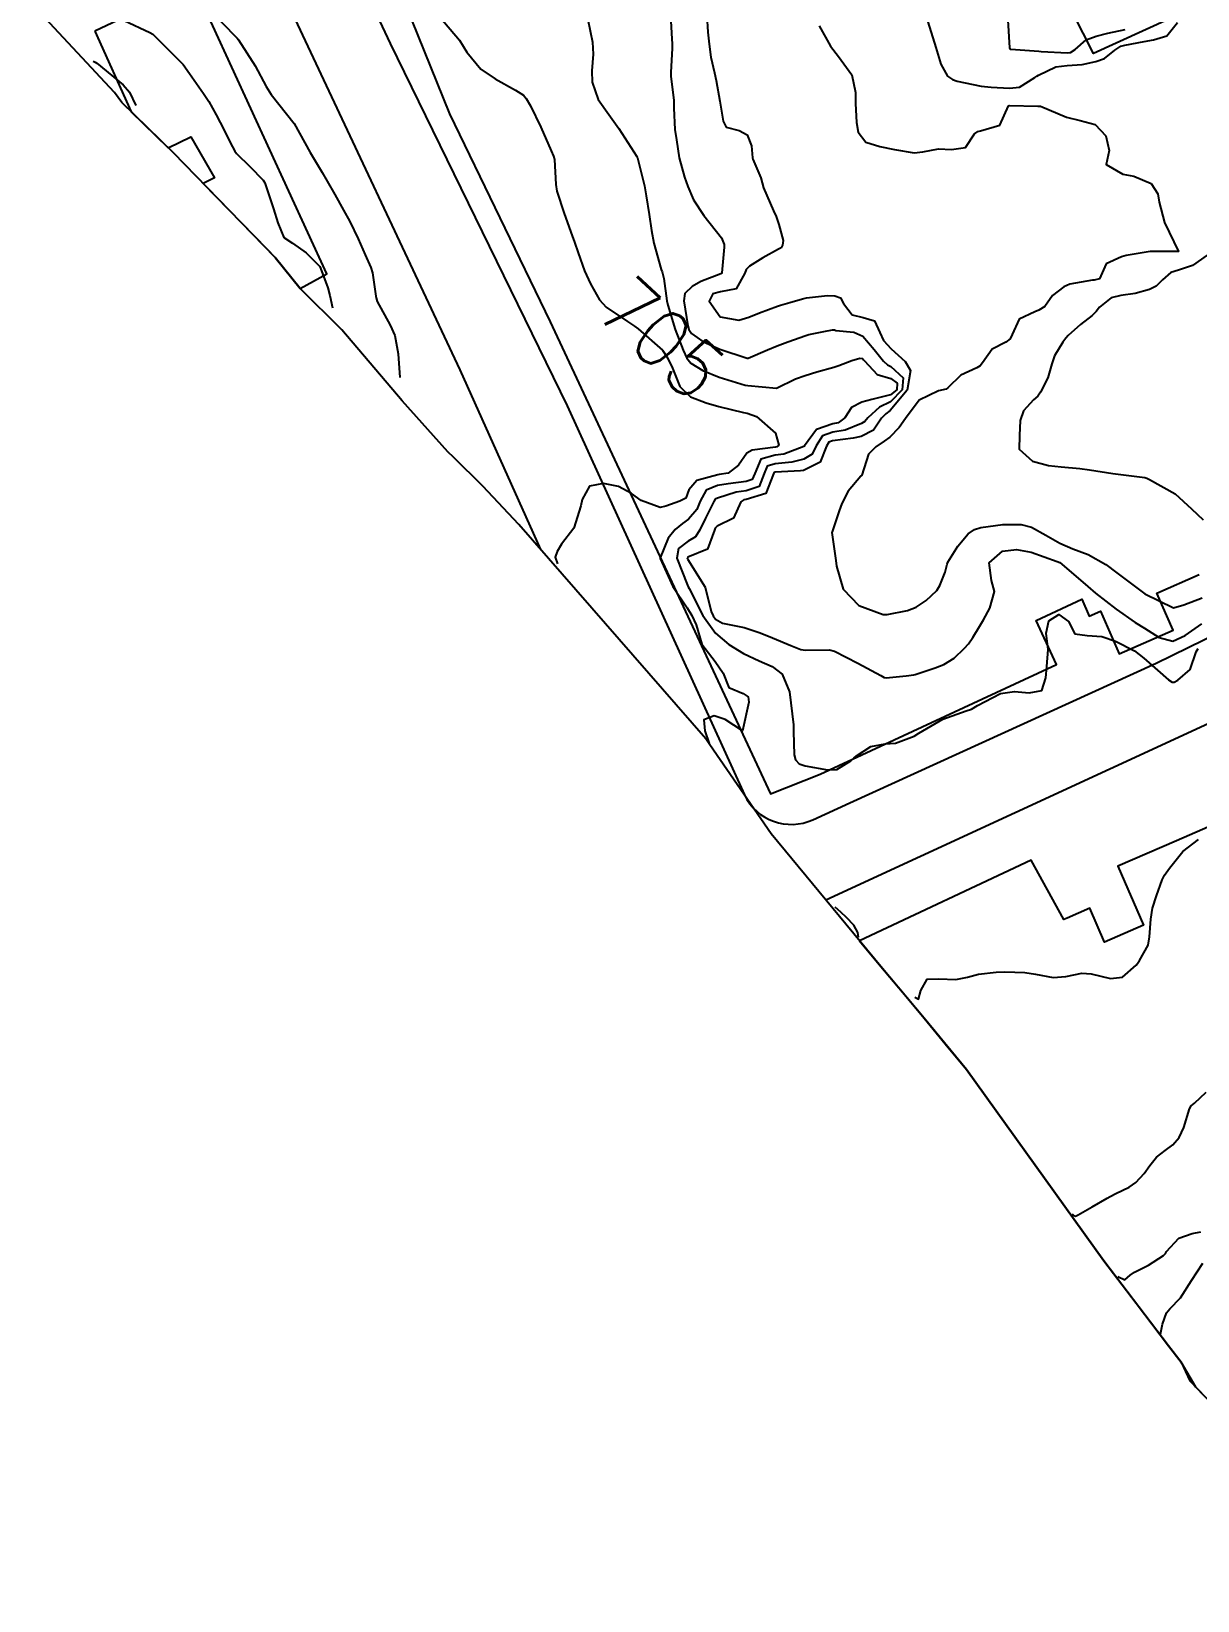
# Model space of a CAD drawing. Header units: metres. Extents: x 286371 to 293043, y 7462578 to 7466404.
# Drawn here: x 289685.8 to 289767.4, y 7464299.8 to 7464409.6 of the extents above; entities that cross this region are included whole.
import ezdxf
from ezdxf.enums import TextEntityAlignment as Align

# ---------------------------------------------------------------- set-up
doc = ezdxf.new("R2010")
doc.units = ezdxf.units.M
doc.header["$MEASUREMENT"] = 0
for name, color, linetype in [('Area', 45, 'Continuous'), ('Cotas', 45, 'Continuous'), ('Curvas de Nivel 1m', 11, 'Continuous'), ('Curvas de Nivel 5m', 15, 'Continuous'), ('Edificações', 30, 'Continuous'), ('Vias primárias', 230, 'Continuous')]:
    doc.layers.add(name, color=color, linetype=linetype)
doc.styles.add('Style-STANDARD', font='STANDARD.shx')

msp = doc.modelspace()

# ---------------------------------------------------------------- linework, layer by layer
at = {"layer": 'Area'}
msp.add_polyline3d([(289781.87, 7464295.99, 711.77), (289769.04, 7464312.95, 708.29), (289767.3, 7464314.77, 707.12), (289766.26, 7464316.51, 710.41), (289765.38, 7464317.66, 710.52), (289760.85, 7464323.61, 708.95), (289751.25, 7464336.98, 708.25), (289748.29, 7464340.59, 707.85), (289745.25, 7464344.19, 707.46), (289737.6, 7464353.49, 703.78), (289733.29, 7464359.71, 704.16), (289733.02, 7464360.14, 704.25), (289719.94, 7464375.13, 705.19), (289717.41, 7464377.8, 705.39), (289715.36, 7464379.84, 705.45), (289714.97, 7464380.21, 705.6), (289711.77, 7464383.77, 705.65), (289707.56, 7464388.74, 705.87), (289704.64, 7464391.64, 706.53), (289702.9, 7464393.82, 707.62), (289695.79, 7464401.13, 711.81), (289692.16, 7464404.65, 712.69), (289691.65, 7464405.35, 712.66), (289686.16, 7464411.25, 706.79)], dxfattribs=at)
at = {"layer": 'Curvas de Nivel 1m', "flags": 128}
for points, elevation in [([(289698.35, 7464411.1), (289700.15, 7464409.25), (289700.23, 7464409.16), (289700.32, 7464409.04), (289701.5, 7464407.23), (289702.27, 7464405.77), (289702.61, 7464405.21), (289704.23, 7464403.18), (289705.34, 7464401.17), (289706.18, 7464399.75), (289706.54, 7464399.15), (289707.06, 7464398.23), (289707.68, 7464397.13), (289708.12, 7464396.32), (289708.71, 7464395.12), (289709.19, 7464394), (289709.59, 7464393.1), (289709.7, 7464392.73), (289709.93, 7464391.1), (289709.95, 7464391), (289710.04, 7464390.74), (289710.94, 7464389.08), (289711.27, 7464388.35), (289711.49, 7464387.07), (289711.62, 7464385.41)], 706), ([(289730.55, 7464410.79), (289730.63, 7464409.1), (289730.66, 7464408.79), (289730.67, 7464408.43), (289730.56, 7464406.79), (289730.58, 7464406.49), (289730.78, 7464404.79), (289730.79, 7464404.25), (289730.86, 7464402.78), (289730.96, 7464402.04), (289731.16, 7464400.78), (289731.52, 7464399.43), (289731.75, 7464398.77), (289732.15, 7464397.84), (289732.87, 7464396.75), (289734.11, 7464395.19), (289734.31, 7464394.73), (289734.3, 7464394.53), (289734.14, 7464392.73), (289734.12, 7464392.69), (289734.07, 7464392.67), (289732.68, 7464392.13), (289732.06, 7464391.78), (289731.54, 7464391.29), (289731.47, 7464390.77), (289731.77, 7464389.02), (289731.84, 7464388.77), (289732.01, 7464388.5), (289732.81, 7464387.94), (289733.99, 7464387.39), (289735.92, 7464386.77), (289735.99, 7464386.77), (289737.34, 7464387.34), (289738, 7464387.62), (289738.75, 7464387.92), (289740.01, 7464388.36), (289740.23, 7464388.42), (289741.27, 7464388.63), (289741.89, 7464388.75), (289742.02, 7464388.74), (289742.12, 7464388.71), (289743.38, 7464388.59), (289744.01, 7464388.31), (289744.79, 7464387.37), (289745.45, 7464386.55), (289745.73, 7464386.31), (289745.97, 7464386.19), (289746.82, 7464385.4), (289746.74, 7464384.54), (289745.93, 7464383.72), (289745.16, 7464383.33), (289744.34, 7464382.58), (289744.15, 7464382.34), (289743.91, 7464382.19), (289742.77, 7464381.74), (289741.9, 7464381.58), (289741.18, 7464381.34), (289740.74, 7464380.63), (289740.46, 7464380.05), (289739.87, 7464379.7), (289739.03, 7464379.5), (289737.86, 7464379.38), (289737.32, 7464379.22), (289737.1, 7464378.69), (289736.74, 7464377.79), (289735.84, 7464377.49), (289735.15, 7464377.4), (289733.83, 7464376.98), (289733.67, 7464376.89), (289733.57, 7464376.74), (289733, 7464375.56), (289732.59, 7464374.75), (289732.29, 7464374.26), (289731.78, 7464373.95), (289731.1, 7464373.45), (289730.98, 7464372.78), (289731.74, 7464370.88), (289731.79, 7464370.76), (289731.85, 7464370.65), (289732.81, 7464368.75), (289733.69, 7464367.52), (289734.62, 7464366.72), (289735.66, 7464366.09), (289736.76, 7464365.59), (289737.65, 7464365.2), (289738.35, 7464364.66), (289738.87, 7464363.41), (289738.97, 7464362.65), (289739.14, 7464361.1), (289739.16, 7464360.65), (289739.2, 7464359.01), (289739.3, 7464358.65), (289739.55, 7464358.37), (289739.96, 7464358.23), (289741.54, 7464357.95), (289742.17, 7464357.98), (289743.17, 7464358.59), (289743.37, 7464358.78), (289743.56, 7464358.95), (289744.55, 7464359.59), (289745.57, 7464359.77), (289746.29, 7464359.82), (289747.58, 7464360.32), (289747.91, 7464360.52), (289749.6, 7464361.5), (289751.22, 7464362.08), (289751.61, 7464362.21), (289752.02, 7464362.46), (289753.63, 7464363.3), (289754.6, 7464363.45), (289755.63, 7464363.34), (289756.53, 7464363.5), (289756.79, 7464364.39), (289756.86, 7464365.19), (289756.96, 7464366.39), (289756.83, 7464367.52), (289757, 7464368.38), (289757.71, 7464368.83), (289758.39, 7464368.35), (289758.82, 7464367.48), (289759.69, 7464367.36), (289760.72, 7464367.28), (289761.68, 7464366.97), (289763.01, 7464366.28), (289763.66, 7464365.77), (289765.39, 7464364.25), (289765.63, 7464364.1), (289765.77, 7464364.1), (289766.04, 7464364.24), (289766.89, 7464364.98), (289767.31, 7464366.22), (289767.45, 7464366.44)], 703), ([(289692.34, 7464410.39), (289694.13, 7464409.55), (289694.33, 7464409.43), (289694.38, 7464409.4), (289694.43, 7464409.34), (289696.3, 7464407.47), (289696.38, 7464407.39), (289696.45, 7464407.31), (289696.9, 7464406.69), (289697.89, 7464405.29), (289698.26, 7464404.72), (289698.76, 7464403.79), (289699.04, 7464403.27), (289699.91, 7464401.56), (289700.08, 7464401.26), (289700.2, 7464401.1), (289701.13, 7464400.18), (289702.06, 7464399.23), (289702.17, 7464399.04), (289702.79, 7464397.21), (289703.09, 7464396.24), (289703.51, 7464395.2), (289704.1, 7464394.82), (289705.06, 7464394.14), (289706.02, 7464393.17), (289706.07, 7464393.07), (289706.59, 7464391.7), (289706.73, 7464391.15), (289706.9, 7464390.28)], 707), ([(289724.77, 7464410.46), (289725.08, 7464408.87), (289725.14, 7464408.04), (289725.05, 7464406.87), (289725.07, 7464406.07), (289725.48, 7464404.87), (289726.24, 7464403.82), (289726.93, 7464402.84), (289728.19, 7464400.88), (289728.22, 7464400.82), (289728.24, 7464400.78), (289728.72, 7464398.82), (289728.85, 7464398.12), (289729.05, 7464396.81), (289729.22, 7464395.71), (289729.38, 7464394.81), (289729.9, 7464392.98), (289729.96, 7464392.8), (289730.07, 7464392.35), (289730.3, 7464390.79), (289730.36, 7464390.47), (289730.87, 7464388.78), (289731.44, 7464387.32), (289731.7, 7464386.77), (289731.98, 7464386.42), (289732.82, 7464385.9), (289733.96, 7464385.43), (289735.78, 7464384.88), (289735.96, 7464384.85), (289737.95, 7464384.67), (289739.3, 7464385.31), (289739.96, 7464385.56), (289740.79, 7464385.81), (289741.97, 7464386.13), (289742.33, 7464386.25), (289743.24, 7464386.6), (289743.8, 7464386.77), (289743.98, 7464386.74), (289744.05, 7464386.66), (289744.11, 7464386.58), (289745.01, 7464385.62), (289745.96, 7464385.34), (289746.41, 7464385.01), (289746.37, 7464384.55), (289745.94, 7464384.19), (289744.63, 7464383.88), (289743.93, 7464383.68), (289743.2, 7464383.32), (289742.75, 7464382.6), (289742.27, 7464382.25), (289741.91, 7464382.18), (289740.75, 7464381.78), (289739.93, 7464380.64), (289739.92, 7464380.61), (289739.88, 7464380.59), (289738.48, 7464380.06), (289737.87, 7464379.98), (289736.87, 7464379.69), (289736.44, 7464378.7), (289736.27, 7464378.28), (289735.85, 7464378.13), (289734.59, 7464377.98), (289733.84, 7464377.85), (289733.05, 7464377.53), (289732.63, 7464376.75), (289732.39, 7464376.18), (289731.81, 7464375.51), (289731.38, 7464375.19), (289730.88, 7464374.78), (289730.39, 7464374.18), (289729.82, 7464372.79), (289729.82, 7464372.74), (289730.71, 7464370.78), (289731.71, 7464369.29), (289732.05, 7464368.76), (289732.34, 7464368.11), (289732.75, 7464366.75), (289733.66, 7464365.53), (289734.22, 7464364.73), (289734.62, 7464363.71), (289735.62, 7464363.29), (289735.98, 7464363.06), (289736.03, 7464362.7), (289735.58, 7464360.7), (289734.36, 7464361.48), (289733.6, 7464361.73), (289732.88, 7464361.46), (289732.96, 7464360.68), (289733.26, 7464359.81)], 704), ([(289733.08, 7464410.74), (289733.15, 7464409.57), (289733.25, 7464408.75), (289733.38, 7464407.82), (289733.62, 7464406.74), (289733.73, 7464406.19), (289733.99, 7464404.74), (289734.23, 7464403.36), (289734.43, 7464402.93), (289735.34, 7464402.71), (289735.92, 7464402.4), (289736.21, 7464401.62), (289736.28, 7464400.78), (289736.31, 7464400.7), (289736.87, 7464399.38), (289737.05, 7464398.69), (289737.74, 7464397.08), (289737.93, 7464396.68), (289738.13, 7464396.13), (289738.43, 7464394.99), (289738.39, 7464394.67), (289738.28, 7464394.49), (289738.1, 7464394.39), (289737, 7464393.78), (289736.08, 7464393.2), (289735.83, 7464392.96), (289735.74, 7464392.71), (289735.15, 7464391.62), (289734.05, 7464391.42), (289733.51, 7464391.28), (289733.25, 7464390.75), (289734.03, 7464389.67), (289735.32, 7464389.42), (289736.03, 7464389.64), (289736.77, 7464389.95), (289738.04, 7464390.41), (289738.24, 7464390.47), (289738.89, 7464390.66), (289739.78, 7464390.92), (289740.05, 7464390.99), (289741.52, 7464391.16), (289742.05, 7464391.13), (289742.44, 7464391), (289742.65, 7464390.6), (289743.26, 7464389.81), (289744.03, 7464389.61), (289744.82, 7464389.37), (289745.19, 7464388.56), (289745.45, 7464388.01), (289745.99, 7464387.41), (289746.96, 7464386.53), (289747.34, 7464385.9), (289747.11, 7464384.53), (289745.92, 7464383.1), (289745.6, 7464382.88), (289745.3, 7464382.56), (289744.74, 7464381.73), (289743.89, 7464381.29), (289743.32, 7464381.16), (289741.89, 7464380.98), (289741.62, 7464380.89), (289741.47, 7464380.62), (289741.01, 7464379.48), (289739.86, 7464378.91), (289739.63, 7464378.88), (289737.86, 7464378.78), (289737.78, 7464378.75), (289737.75, 7464378.68), (289737.22, 7464377.3), (289735.83, 7464376.87), (289735.68, 7464376.85), (289735.47, 7464376.71), (289734.95, 7464375.58), (289733.8, 7464375.02), (289733.66, 7464374.87), (289733.62, 7464374.74), (289733.13, 7464373.39), (289731.76, 7464372.83), (289731.73, 7464372.8), (289731.72, 7464372.77), (289731.76, 7464372.67), (289732.98, 7464370.75), (289733.39, 7464369.05), (289733.52, 7464368.74), (289733.7, 7464368.5), (289734.19, 7464368.23), (289735.69, 7464367.92), (289736.83, 7464367.55), (289737.68, 7464367.2), (289738.96, 7464366.66), (289739.67, 7464366.38), (289739.98, 7464366.33), (289741.67, 7464366.36), (289742.01, 7464366.27), (289743.66, 7464365.43), (289745.25, 7464364.56), (289745.5, 7464364.42), (289745.64, 7464364.4), (289747.04, 7464364.53), (289747.57, 7464364.6), (289747.65, 7464364.62), (289749.06, 7464365.1), (289749.66, 7464365.32), (289750.38, 7464365.77), (289751.12, 7464366.47), (289751.38, 7464366.77), (289751.69, 7464367.21), (289752.16, 7464367.99), (289752.44, 7464368.45), (289752.89, 7464369.27), (289753.22, 7464370.44), (289753, 7464371.2), (289752.84, 7464372.45), (289753.78, 7464373.27), (289754.75, 7464373.38), (289755.78, 7464373.18), (289757.59, 7464372.54), (289757.77, 7464372.47), (289757.93, 7464372.36), (289759.74, 7464370.78), (289760.27, 7464370.33), (289761.72, 7464369.21), (289763.05, 7464368.28), (289763.7, 7464367.87), (289764.72, 7464367.23), (289765.68, 7464366.96), (289766.55, 7464367.36), (289767.7, 7464368.17)], 702), ([(289740.94, 7464410.02), (289741.74, 7464408.61), (289742.3, 7464407.88), (289743.24, 7464406.59), (289743.49, 7464405.36), (289743.49, 7464404.59), (289743.55, 7464403.27), (289743.67, 7464402.58), (289744.21, 7464401.88), (289745.18, 7464401.59), (289746.21, 7464401.36), (289747.59, 7464401.13), (289748.2, 7464401.21), (289749.29, 7464401.42), (289750.21, 7464401.37), (289751.18, 7464401.5), (289751.8, 7464402.46), (289752.04, 7464402.64), (289752.23, 7464402.68), (289753.59, 7464403.08), (289754.18, 7464404.43), (289754.23, 7464404.45), (289754.25, 7464404.45), (289756.24, 7464404.41), (289756.25, 7464404.41), (289756.42, 7464404.39), (289758.24, 7464403.63), (289759.2, 7464403.39), (289760.24, 7464403.12), (289760.99, 7464402.32), (289761.24, 7464401.29), (289761.03, 7464400.32), (289762.18, 7464399.65), (289762.96, 7464399.51), (289764.16, 7464399), (289764.64, 7464398.27), (289764.73, 7464397.68), (289765.1, 7464396.26), (289766.09, 7464394.24), (289764.14, 7464394.23), (289764.09, 7464394.23), (289762.43, 7464393.96), (289762.09, 7464393.86), (289761.03, 7464393.37), (289760.55, 7464392.33), (289760.17, 7464392.23), (289760.06, 7464392.22), (289758.47, 7464391.95), (289758.06, 7464391.77), (289757.27, 7464391.15), (289756.74, 7464390.38), (289756.3, 7464390.12), (289756.03, 7464390.02), (289754.94, 7464389.49), (289754.44, 7464388.42), (289754.3, 7464388.12), (289754, 7464387.88), (289753.04, 7464387.39), (289752.38, 7464386.45), (289752.2, 7464386.23), (289751.97, 7464386.09), (289750.85, 7464385.58), (289749.95, 7464384.68), (289749.84, 7464384.59), (289749.3, 7464384.49), (289747.93, 7464383.82), (289746.98, 7464382.54), (289746.54, 7464381.91), (289745.89, 7464381.25), (289745.5, 7464380.95), (289744.92, 7464380.57), (289744.4, 7464380.05), (289743.93, 7464378.58), (289743.9, 7464378.54), (289743.85, 7464378.5), (289742.98, 7464377.45), (289742.53, 7464376.6), (289742.34, 7464376.08), (289741.85, 7464374.61), (289741.84, 7464374.56), (289742.11, 7464372.61), (289742.15, 7464372.21), (289742.62, 7464370.6), (289743.72, 7464369.45), (289745.43, 7464368.83), (289745.71, 7464368.83), (289747.13, 7464369.12), (289747.72, 7464369.34), (289748.44, 7464369.8), (289749.17, 7464370.5), (289749.39, 7464370.85), (289749.75, 7464371.8), (289749.89, 7464372.36), (289749.94, 7464372.49), (289750.65, 7464373.62), (289751.37, 7464374.47), (289751.8, 7464374.78), (289752.26, 7464374.91), (289753.8, 7464375.12), (289755.08, 7464375.13), (289755.8, 7464374.95), (289756.81, 7464374.38), (289757.79, 7464373.81), (289758.7, 7464373.43), (289759.77, 7464373.03), (289760.99, 7464372.32), (289761.76, 7464371.74), (289763.73, 7464370.27), (289765.72, 7464369.3), (289766.45, 7464369.5), (289767.73, 7464369.99)], 701), ([(289754.15, 7464410.43), (289754.26, 7464408.48), (289754.28, 7464408.42), (289754.31, 7464408.39), (289754.35, 7464408.38), (289756.31, 7464408.24), (289756.47, 7464408.23), (289758.31, 7464408.14), (289758.52, 7464408.16), (289758.86, 7464408.36), (289759.62, 7464409.05), (289760.33, 7464409.3), (289761.14, 7464409.51), (289762.34, 7464409.76)], 699), ([(289690.16, 7464407.54), (289690.3, 7464407.48), (289690.43, 7464407.4), (289692.27, 7464405.9), (289692.71, 7464405.37), (289693.16, 7464404.45)], 708), ([(289747.64, 7464342.06), (289747.89, 7464341.92), (289748.05, 7464342.51), (289748.51, 7464343.31), (289749.32, 7464343.33), (289750.51, 7464343.28), (289751.32, 7464343.46), (289752.1, 7464343.67), (289753.32, 7464343.81), (289753.93, 7464343.83), (289755.32, 7464343.78), (289756.07, 7464343.65), (289757.32, 7464343.42), (289758.19, 7464343.49), (289759.32, 7464343.73), (289759.98, 7464343.68), (289761.32, 7464343.36), (289762.17, 7464343.45), (289763.12, 7464344.29), (289763.21, 7464344.41), (289763.34, 7464344.61), (289763.95, 7464345.68), (289764.06, 7464346.27), (289764.14, 7464347.51), (289764.26, 7464348.27), (289764.54, 7464349.14), (289764.94, 7464350.26), (289765.09, 7464350.6), (289765.44, 7464351.07), (289766.39, 7464352.24), (289767.47, 7464353.08)], 704), ([(289743.69, 7464346.24), (289743.65, 7464346.58), (289743.37, 7464347.08), (289742.86, 7464347.62), (289742.45, 7464348.01), (289742.07, 7464348.36)], 703), ([(289761.84, 7464322.5), (289762.33, 7464322.28), (289762.7, 7464322.59), (289763, 7464322.81), (289763.99, 7464323.29), (289765.02, 7464323.98), (289765.16, 7464324.11), (289765.25, 7464324.25), (289766.1, 7464325.18), (289767.04, 7464325.51), (289767.64, 7464325.62)], 706), ([(289764.78, 7464318.45), (289764.81, 7464318.45), (289764.83, 7464318.48), (289764.95, 7464319.17), (289765.24, 7464319.97), (289765.48, 7464320.25), (289766.21, 7464321), (289766.99, 7464322.22), (289767.79, 7464323.43)], 707)]:
    msp.add_lwpolyline(points, dxfattribs=dict(at, elevation=elevation))
at = {"layer": 'Curvas de Nivel 5m', "flags": 128}
for points, elevation in [([(289714.35, 7464410.73), (289715.78, 7464409.01), (289716.31, 7464408.19), (289717.28, 7464406.99), (289718.28, 7464406.32), (289719.7, 7464405.52), (289720.26, 7464405.16), (289720.46, 7464404.94), (289720.75, 7464404.43), (289721.48, 7464402.93), (289722.2, 7464401.27), (289722.36, 7464400.91), (289722.43, 7464400.67), (289722.52, 7464398.91), (289722.6, 7464398.46), (289723.11, 7464396.9), (289723.68, 7464395.32), (289723.84, 7464394.89), (289724.09, 7464394.13), (289724.54, 7464392.88), (289724.95, 7464391.98), (289725.59, 7464390.86), (289726.04, 7464390.33), (289727.53, 7464389.33), (289728.02, 7464389.01), (289728.28, 7464388.82), (289729.99, 7464387.33), (289730.34, 7464386.79), (289730.68, 7464386.07), (289731.2, 7464384.78), (289731.94, 7464384.05), (289733.04, 7464383.65), (289733.93, 7464383.38), (289735.66, 7464382.97), (289735.92, 7464382.92), (289736.56, 7464382.69), (289737.9, 7464381.52), (289738.12, 7464380.67), (289737.99, 7464380.57), (289737.88, 7464380.55), (289736.25, 7464380.33), (289735.88, 7464380.13), (289735.3, 7464379.28), (289734.57, 7464378.72), (289733.96, 7464378.62), (289733.85, 7464378.61), (289732.4, 7464378.2), (289731.84, 7464377.55), (289731.62, 7464376.97), (289731.2, 7464376.77), (289730.21, 7464376.4), (289729.82, 7464376.31), (289728.49, 7464376.81), (289727.83, 7464377.29), (289726.9, 7464377.78), (289725.85, 7464378), (289724.89, 7464377.82), (289724.38, 7464376.88), (289724.27, 7464376.43), (289723.79, 7464374.88), (289722.92, 7464373.76), (289722.61, 7464373.23), (289722.48, 7464372.84), (289722.64, 7464372.38)], 705), ([(289748.55, 7464410.3), (289749.11, 7464408.5), (289749.45, 7464407.34), (289749.93, 7464406.49), (289750.28, 7464406.26), (289750.6, 7464406.16), (289752.27, 7464405.79), (289752.98, 7464405.73), (289754.27, 7464405.66), (289754.95, 7464405.74), (289756.02, 7464406.4), (289756.17, 7464406.51), (289756.29, 7464406.58), (289757.51, 7464407.16), (289758.3, 7464407.24), (289759.34, 7464407.31), (289760.3, 7464407.52), (289760.9, 7464407.73), (289761.62, 7464408.31), (289762.04, 7464408.59), (289762.32, 7464408.67), (289763.67, 7464408.93), (289764.33, 7464409.04), (289765.26, 7464409.33), (289766, 7464410.25)], 700), ([(289768.09, 7464393.98), (289767.05, 7464393.25), (289766.07, 7464392.93), (289765.55, 7464392.77), (289764.96, 7464392.26), (289764.52, 7464391.8), (289764.05, 7464391.58), (289763.05, 7464391.29), (289762.05, 7464391.16), (289761.37, 7464390.99), (289760.55, 7464390.33), (289760.33, 7464390.03), (289760.03, 7464389.75), (289759.23, 7464389.13), (289758.36, 7464388.36), (289758.19, 7464388.17), (289758, 7464387.88), (289757.41, 7464386.94), (289757.21, 7464386.38), (289756.94, 7464385.4), (289756.43, 7464384.39), (289756.23, 7464384.1), (289755.94, 7464383.85), (289755.24, 7464383.09), (289755.01, 7464382.41), (289754.95, 7464381.36), (289754.94, 7464380.41), (289755.87, 7464379.57), (289756.99, 7464379.25), (289757.87, 7464379.16), (289759.17, 7464379.04), (289759.86, 7464378.95), (289761.48, 7464378.69), (289761.86, 7464378.64), (289763.73, 7464378.41), (289763.86, 7464378.37), (289764.06, 7464378.27), (289765.84, 7464377.27), (289766.99, 7464376.23), (289767.81, 7464375.45)], 700), ([(289758.64, 7464326.9), (289758.77, 7464326.78), (289758.87, 7464326.73), (289759.06, 7464326.82), (289760.03, 7464327.38), (289761.08, 7464327.99), (289761.29, 7464328.11), (289761.69, 7464328.31), (289762.62, 7464328.76), (289763.1, 7464329.09), (289763.67, 7464329.71), (289764.07, 7464330.27), (289764.54, 7464330.85), (289765.14, 7464331.31), (289765.68, 7464331.71), (289766.13, 7464332.24), (289766.46, 7464332.93), (289766.85, 7464334.23), (289766.97, 7464334.45), (289767.19, 7464334.64), (289768.01, 7464335.4)], 705)]:
    msp.add_lwpolyline(points, dxfattribs=dict(at, elevation=elevation))
at = {"layer": 'Edificações'}
for points in [[(289777.78, 7464416.15), (289760.14, 7464408.09), (289750.61, 7464426.85)], [(289711.98, 7464411.53), (289715.08, 7464403.87), (289722.13, 7464389.31), (289730.63, 7464371.1), (289737.54, 7464356.29), (289741.02, 7464357.65), (289741.02, 7464357.65), (289757.55, 7464365.32), (289756.12, 7464368.41), (289759.32, 7464369.9), (289759.84, 7464368.72), (289760.62, 7464369.06), (289761.94, 7464366.07), (289765.71, 7464367.73), (289764.56, 7464370.33), (289767.53, 7464371.64)]]:
    msp.add_lwpolyline(points, dxfattribs=at)
msp.add_lwpolyline([(289690.28, 7464409.65), (289692.83, 7464404.01), (289695.42, 7464401.49), (289696.99, 7464402.25), (289698.66, 7464399.39), (289697.87, 7464398.99), (289702.32, 7464394.42), (289702.9, 7464393.82), (289704.64, 7464391.64), (289706.51, 7464392.67), (289697.2, 7464412.95)], close=True, dxfattribs=at)
at = {"layer": 'Edificações', "elevation": 709.77}
msp.add_lwpolyline([(289775.2, 7464357.03), (289765.95, 7464353), (289761.83, 7464351.21), (289763.63, 7464347.09), (289760.91, 7464345.91), (289759.88, 7464348.28), (289758.3, 7464347.59), (289758.05, 7464347.48), (289755.77, 7464351.63), (289743.76, 7464345.99), (289745.25, 7464344.19), (289746.77, 7464342.39), (289748.29, 7464340.59), (289749.77, 7464338.79), (289751.25, 7464336.98), (289756.05, 7464330.29), (289760.85, 7464323.61), (289763.12, 7464320.64), (289765.38, 7464317.66), (289766.26, 7464316.51), (289766.87, 7464315.21), (289769.04, 7464312.95)], dxfattribs=at)
at = {"layer": 'Vias primárias'}
msp.add_lwpolyline([(289706.18, 7464418.94), (289710.95, 7464408.79), (289723.31, 7464383.44), (289735.72, 7464356.2, 0.408077), (289740.51, 7464354.47), (289743.09, 7464355.65), (289764.52, 7464365.42), (289781.23, 7464373.6), (289801.65, 7464383.07), (289820.8, 7464391.94), (289843.33, 7464403.03), (289853.96, 7464407.78), (289858.05, 7464409.61, 0.352299), (289858.57, 7464417.04)], format="xyb", dxfattribs=at)
for points, elevation in [([(289721.48, 7464373.37), (289715.83, 7464385.96), (289704.1, 7464410.91), (289702.18, 7464414.55, 0.426941), (289695.56, 7464416.44), (289685.85, 7464411.6)], 705.08), ([(289776.62, 7464302.94), (289791.49, 7464309.61), (289832.09, 7464328.96), (289849.53, 7464337.17), (289852.38, 7464338.6, 0.312223), (289854.74, 7464342.91, 0.05806), (289853.75, 7464347.35), (289836.71, 7464382.79), (289834.22, 7464387.91, 0.403854), (289829.93, 7464389), (289788.07, 7464370.36), (289741.42, 7464348.84)], 710.34)]:
    msp.add_lwpolyline(points, format="xyb", dxfattribs=dict(at, elevation=elevation))

# ---------------------------------------------------------------- texts
at = {"layer": 'Cotas', "style": 'Style-STANDARD'}
msp.add_text('705', height=4, rotation=317.2146, dxfattribs=at).set_placement((289729.95, 7464388.15, 705), align=Align.MIDDLE_CENTER)

doc.saveas('drawing.dxf')
